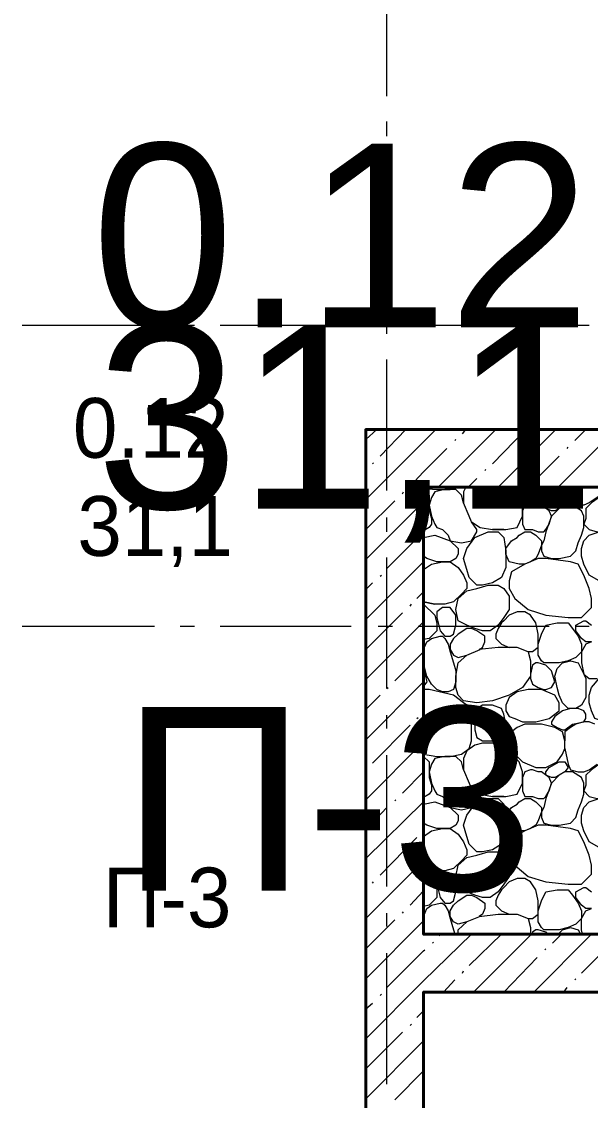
# Model space of a CAD drawing. Header units: millimetres. Extents: x -249154 to 415037, y -45458 to 354837.
# Drawn here: x -136795 to -134628, y 16717 to 20828 of the extents above; entities that cross this region are included whole.
import ezdxf

# ---------------------------------------------------------------- set-up
doc = ezdxf.new("R2010")
doc.units = ezdxf.units.MM
doc.layers.add('PDF _Текст', color=7, linetype='Continuous')
doc.styles.get("Standard").update_dxf_attribs({"font": 'arial.ttf'})

msp = doc.modelspace()

# ---------------------------------------------------------------- linework, layer by layer
at = {"lineweight": 40}
msp.add_lwpolyline([(-137004.9406911929, 22675.6936400994), (-129476.9585284183, 22675.6936400994), (-129476.9585284183, 19273.90991657226), (-135263.8035674524, 19273.90991657226), (-135484.0934224928, 19273.90991657226), (-135484.0934224928, 15139.23879056235), (-135581.5293199715, 15139.23879056235), (-135581.5293199715, 14918.9489354879), (-135263.8035674524, 14918.9489354879), (-135263.8035674524, 15139.23879056235), (-135263.8035674524, 17130.32017296068), (-131561.239464863, 17130.32017296068), (-131561.239464863, 16732.10389645376), (-131340.9496097885, 16732.10389645376), (-131340.9496097885, 17130.32017296068), (-131340.9496097885, 17350.61002803511), (-132340.7266443519, 17350.61002803511), (-132340.7266443519, 19053.62006149782), (-129256.6686733098, 19053.62006149782), (-129256.6686733098, 19273.90991657226), (-129256.6686733098, 22675.6936400994), (-127358.7868449919, 22675.6936400994), (-124503.4914157866, 22675.6936400994)], dxfattribs=at)
at = {"lineweight": 9}
for points in [[(-135403.602898539, 20544.8129265804), (-135403.602898539, 21044.7014438621)], [(-135403.602898539, 20392.30456536717), (-135403.602898539, 20447.37702916983)], [(-135403.602898539, 19790.74380731072), (-135403.602898539, 20290.6323245924)], [(-135403.602898539, 19638.23544609747), (-135403.602898539, 19693.30790986608)], [(-136793.1235228468, 19672.1261930451), (-136288.998662201, 19672.1261930451)], [(-136191.5627647904, 19672.1261930451), (-136136.4903009877, 19672.1261930451)], [(-136039.0544035771, 19672.1261930451), (-135539.1658862955, 19672.1261930451)], [(-135437.4936454526, 19672.1261930451), (-135382.421181718, 19672.1261930451)], [(-135284.9852842734, 19672.1261930451), (-134785.0967669577, 19672.1261930451)], [(-134683.4245261829, 19672.1261930451), (-134632.5884057785, 19672.1261930451)], [(-135403.602898539, 19040.91103140522), (-135403.602898539, 19540.7995486869)], [(-135484.0934224928, 19007.0202844576), (-135263.8035674524, 19227.31013953204), (-135217.2037904122, 19273.90991657226)], [(-135484.0934224928, 19235.78282626043), (-135441.7299888508, 19273.90991657226)], [(-135429.0209587583, 19172.23767572937), (-135331.5850613136, 19273.90991657226)], [(-135208.7311036497, 19053.62006149782), (-134988.4412486094, 19273.90991657226)], [(-135115.5315496034, 19256.96454308141), (-135102.8225195108, 19273.90991657226)], [(-135001.1502787019, 19142.58327218), (-134874.0599776739, 19273.90991657226)], [(-134979.9685618469, 19053.62006149782), (-134759.6787067725, 19273.90991657226)], [(-134751.2060200441, 19053.62006149782), (-134530.9161649696, 19273.90991657226)], [(-134687.6608695471, 19231.54648289623), (-134645.2974358711, 19273.90991657226)], [(-135314.6396878568, 19057.85640482795), (-135263.8035674524, 19112.92886863062), (-135174.8403567362, 19201.89207934686)], [(-135145.1859531527, 19231.54648289623), (-135140.9496097885, 19235.78282626043)], [(-134717.3152731305, 19201.89207934686), (-134713.0789297323, 19206.12842271106)], [(-134865.5872909455, 19053.62006149782), (-134746.9696766799, 19172.23767572937)], [(-135458.6753623076, 19142.58327218), (-135454.4390189434, 19146.81961554418)], [(-135030.8046822513, 19117.16521199481), (-135026.5683388871, 19121.40155535901)], [(-135094.3498327483, 19053.62006149782), (-135060.4590858348, 19087.51080844544)], [(-135344.2940914062, 19028.20200127858), (-135340.057748042, 19036.67468800697)], [(-135263.8035674524, 19049.38371813361), (-135212.9674470139, 19045.14737476943), (-135162.1313266436, 19045.14737476943), (-135128.240579696, 19053.62006149782)], [(-135263.8035674524, 19045.14737476943), (-135242.6218505974, 19023.96565791438), (-135242.6218505974, 19002.7839410934), (-135242.6218505974, 18964.65685078157), (-135234.149163869, 18935.0024472322), (-135234.149163869, 18913.82073037716), (-135242.6218505974, 18901.11170028457), (-135263.8035674524, 18888.40267019198)], [(-135102.8225195108, 19053.62006149782), (-135111.2952062392, 19036.67468800697), (-135111.2952062392, 18994.31125436501)], [(-135081.6408026898, 18922.29341710555), (-135047.7500557422, 18901.11170028457), (-135001.1502787019, 18892.63901355618), (-134950.3141582976, 18892.63901355618), (-134907.9507246215, 18901.11170028457), (-134886.7690078005, 18943.47513392653), (-134886.7690078005, 18985.83856760255), (-134899.4780378931, 19023.96565791438), (-134924.8960981124, 19053.62006149782)], [(-134916.4234113499, 19053.62006149782), (-134907.9507246215, 19045.14737476943), (-134886.7690078005, 19023.96565791438), (-134835.9328873961, 19002.7839410934), (-134797.8057970843, 19002.7839410934), (-134755.4423634083, 19023.96565791438), (-134734.2606465873, 19053.62006149782)], [(-134581.7522854081, 19053.62006149782), (-134581.7522854081, 19045.14737476943), (-134581.7522854081, 19036.67468800697), (-134602.934002195, 19015.49297122005), (-134632.5884057785, 18994.31125436501), (-134653.7701226335, 18985.83856760255), (-134674.9518394545, 18985.83856760255), (-134704.6062430379, 18994.31125436501), (-134713.0789297323, 19015.49297122005), (-134721.5516164947, 19053.62006149782)], [(-134636.8247491427, 19053.62006149782), (-134632.5884057785, 19057.85640482795)], [(-135484.0934224928, 18892.63901355618), (-135373.9484949896, 19002.7839410934)], [(-135484.0934224928, 18778.25774265477), (-135263.8035674524, 18998.54759772921)], [(-135403.602898539, 18884.16632682779), (-135403.602898539, 18939.2387905964)], [(-135403.602898539, 18744.36699574119), (-135263.8035674524, 18884.16632682779)], [(-135263.8035674524, 18862.98461000681), (-135221.4401337764, 18871.45729670115), (-135162.1313266436, 18850.27557988017), (-135132.4769230602, 18820.62117633078), (-135132.4769230602, 18799.43945947575), (-135140.9496097885, 18782.49408601897), (-135162.1313266436, 18769.78505592638), (-135212.9674470139, 18769.78505592638), (-135251.0945373258, 18782.49408601897), (-135263.8035674524, 18790.96677271329)], [(-134958.7868450259, 18892.63901355618), (-135001.1502787019, 18892.63901355618)], [(-134594.4613154666, 18697.76721866692), (-134632.5884057785, 18718.9489354879), (-134653.7701226335, 18761.31236916392), (-134662.2428093619, 18790.96677271329), (-134662.2428093619, 18820.62117633078), (-134653.7701226335, 18850.27557988017), (-134632.5884057785, 18871.45729670115), (-134594.4613154666, 18884.16632682779)], [(-135484.0934224928, 18549.49520085193), (-135263.8035674524, 18769.78505592638)], [(-135403.602898539, 18286.84191210147), (-135403.602898539, 18786.73042938315)], [(-135263.8035674524, 18740.13065234294), (-135234.149163869, 18761.31236916392), (-135191.785730227, 18769.78505592638), (-135162.1313266436, 18769.78505592638), (-135132.4769230602, 18748.60333910539), (-135111.2952062392, 18718.9489354879), (-135098.5861761125, 18689.29453193853), (-135098.5861761125, 18668.11281511755), (-135119.7678929676, 18646.9310982625), (-135149.422296551, 18617.27669471313), (-135183.3130434646, 18608.80400795068), (-135221.4401337764, 18608.80400795068)], [(-135429.0209587583, 18714.7125921237), (-135424.784615394, 18718.9489354879)], [(-135484.0934224928, 18663.87647175335), (-135458.6753623076, 18689.29453193853)], [(-135289.2216276376, 18629.98572480572), (-135263.8035674524, 18655.40378502496)], [(-135314.6396878568, 18600.33132122229), (-135310.4033444926, 18608.80400795068)], [(-135263.8035674524, 18608.80400795068), (-135221.4401337764, 18566.44057430873), (-135212.9674470139, 18536.78617072529), (-135212.9674470139, 18507.13176717592), (-135242.6218505974, 18477.47736362655), (-135263.8035674524, 18473.24102022829)], [(-135484.0934224928, 18435.11392995052), (-135344.2940914062, 18574.91326103712)], [(-134827.4602006337, 18435.11392995052), (-134827.4602006337, 18464.76833349989), (-134827.4602006337, 18494.42273704927), (-134835.9328873961, 18536.78617072529), (-134857.1146042512, 18566.44057430873), (-134878.2963210722, 18579.1496044013), (-134907.9507246215, 18579.1496044013), (-134937.6051281709, 18566.44057430873), (-134958.7868450259, 18545.25885748774), (-134967.2595317884, 18536.78617072529), (-134979.9685618469, 18515.60445390431), (-134988.4412486094, 18494.42273704927), (-134988.4412486094, 18477.47736362655), (-134967.2595317884, 18456.2956467715), (-134937.6051281709, 18443.58661667891)], [(-134624.1157190501, 18464.76833349989), (-134645.2974358711, 18464.76833349989), (-134662.2428093619, 18477.47736362655), (-134683.4245261829, 18507.13176717592), (-134683.4245261829, 18528.3134839969), (-134653.7701226335, 18545.25885748774), (-134645.2974358711, 18545.25885748774), (-134624.1157190501, 18528.3134839969)], [(-136793.1235228468, 18524.0771406327), (-136288.998662201, 18524.0771406327)], [(-136191.5627647904, 18524.0771406327), (-136136.4903009877, 18524.0771406327)], [(-136039.0544035771, 18524.0771406327), (-135539.1658862955, 18524.0771406327)], [(-135484.0934224928, 18320.7326590491), (-135263.8035674524, 18541.02251408949)], [(-135437.4936454526, 18524.0771406327), (-135382.421181718, 18524.0771406327)], [(-135284.9852842734, 18524.0771406327), (-134785.0967669577, 18524.0771406327)], [(-134865.5872909455, 18426.64124318807), (-134907.9507246215, 18443.58661667891), (-134979.9685618469, 18443.58661667891), (-135051.9863990723, 18435.11392995052), (-135039.2773690138, 18443.58661667891), (-135030.8046822513, 18464.76833349989), (-135030.8046822513, 18485.95005032087), (-135060.4590858348, 18507.13176717592), (-135081.6408026898, 18515.60445390431), (-135098.5861761125, 18515.60445390431), (-135132.4769230602, 18494.42273704927), (-135149.422296551, 18477.47736362655), (-135162.1313266436, 18456.2956467715), (-135162.1313266436, 18435.11392995052), (-135149.422296551, 18413.93221309548), (-135132.4769230602, 18405.45952640114), (-135098.5861761125, 18413.93221309548), (-135047.7500557422, 18435.11392995052)], [(-134624.1157190501, 18464.76833349989), (-134645.2974358711, 18456.2956467715), (-134662.2428093619, 18426.64124318807), (-134683.4245261829, 18405.45952640114), (-134713.0789297323, 18392.7504962745), (-134746.9696766799, 18384.27780954611), (-134763.9150501707, 18384.27780954611), (-134806.2784838127, 18384.27780954611), (-134814.7511705752, 18392.7504962745), (-134827.4602006337, 18413.93221309548), (-134827.4602006337, 18456.2956467715), (-134814.7511705752, 18494.42273704927), (-134797.8057970843, 18528.3134839969), (-134755.4423634083, 18536.78617072529), (-134713.0789297323, 18536.78617072529), (-134696.1335563095, 18515.60445390431), (-134674.9518394545, 18485.95005032087), (-134662.2428093619, 18456.2956467715), (-134662.2428093619, 18426.64124318807), (-134662.2428093619, 18384.27780954611), (-134653.7701226335, 18341.91437587008), (-134632.5884057785, 18324.9690024133), (-134602.934002195, 18324.9690024133)], [(-134683.4245261829, 18524.0771406327), (-134632.5884057785, 18524.0771406327)], [(-135263.8035674524, 18435.11392995052), (-135251.0945373258, 18464.76833349989), (-135234.149163869, 18477.47736362655), (-135200.2584169554, 18485.95005032087), (-135191.785730227, 18485.95005032087), (-135183.3130434646, 18477.47736362655), (-135170.604013372, 18456.2956467715), (-135162.1313266436, 18426.64124318807), (-135149.422296551, 18384.27780954611), (-135140.9496097885, 18354.62340596267), (-135140.9496097885, 18312.25997228666), (-135149.422296551, 18282.60556873729), (-135170.604013372, 18274.13288200888), (-135191.785730227, 18274.13288200888), (-135212.9674470139, 18282.60556873729), (-135234.149163869, 18303.78728555827), (-135251.0945373258, 18333.44168910764), (-135263.8035674524, 18384.27780954611)], [(-135373.9484949896, 18316.49631568491), (-135263.8035674524, 18426.64124318807)], [(-134827.4602006337, 18443.58661667891), (-134848.6419174887, 18426.64124318807), (-134865.5872909455, 18426.64124318807), (-134857.1146042512, 18392.7504962745), (-134857.1146042512, 18333.44168910764), (-134886.7690078005, 18291.07825546568), (-134937.6051281709, 18261.42385188224), (-135001.1502787019, 18240.24213506126), (-135060.4590858348, 18231.76944833287), (-135111.2952062392, 18240.24213506126), (-135132.4769230602, 18261.42385188224), (-135140.9496097885, 18291.07825546568), (-135140.9496097885, 18333.44168910764), (-135132.4769230602, 18384.27780954611), (-135098.5861761125, 18413.93221309548)], [(-135263.8035674524, 18363.09609272513), (-135251.0945373258, 18312.25997228666), (-135263.8035674524, 18295.31459882986)], [(-135484.0934224928, 18091.97011724628), (-135263.8035674524, 18312.25997228666)], [(-135484.0934224928, 18206.35138814768), (-135429.0209587583, 18261.42385188224)], [(-135403.602898539, 18286.84191210147), (-135399.3665551748, 18291.07825546568)], [(-135263.8035674524, 18036.89765344361), (-135212.9674470139, 18028.42496671522), (-135162.1313266436, 18028.42496671522), (-135119.7678929676, 18036.89765344361), (-135090.1134893841, 18058.07937029864), (-135081.6408026898, 18087.73377384801), (-135081.6408026898, 18130.09720752404), (-135081.6408026898, 18172.46064120006), (-135098.5861761125, 18223.29676157041), (-135111.2952062392, 18231.76944833287), (-135149.422296551, 18261.42385188224), (-135242.6218505974, 18282.60556873729), (-135263.8035674524, 18282.60556873729)], [(-135403.602898539, 18134.3335509223), (-135403.602898539, 18185.16967129265)], [(-135289.2216276376, 18172.46064120006), (-135284.9852842734, 18176.69698456426)], [(-135458.6753623076, 18003.00690653003), (-135314.6396878568, 18147.04258098082)], [(-134611.4066889575, 18151.27892434502), (-134632.5884057785, 18159.75161110747), (-134653.7701226335, 18159.75161110747), (-134683.4245261829, 18151.27892434502), (-134704.6062430379, 18138.5698942865), (-134725.7879598589, 18121.62452079565), (-134725.7879598589, 18087.73377384801), (-134734.2606465873, 18121.62452079565), (-134763.9150501707, 18138.5698942865), (-134814.7511705752, 18151.27892434502), (-134848.6419174887, 18151.27892434502), (-134878.2963210722, 18151.27892434502), (-134907.9507246215, 18138.5698942865), (-134929.1324414766, 18121.62452079565), (-134937.6051281709, 18087.73377384801), (-134929.1324414766, 18049.60668357025), (-134907.9507246215, 18028.42496671522), (-134886.7690078005, 18007.24324989424), (-134835.9328873961, 17986.06153307325), (-134797.8057970843, 17986.06153307325), (-134755.4423634083, 18007.24324989424), (-134734.2606465873, 18036.89765344361), (-134725.7879598589, 18058.07937029864), (-134713.0789297323, 17998.77056313178), (-134704.6062430379, 17977.58884634486), (-134674.9518394545, 17969.11615958241), (-134653.7701226335, 17969.11615958241), (-134632.5884057785, 17977.58884634486), (-134602.934002195, 17998.77056313178)], [(-135484.0934224928, 17863.20757540938), (-135263.8035674524, 18083.49743048383)], [(-134725.7879598589, 18058.07937029864), (-134725.7879598589, 18087.73377384801)], [(-135403.602898539, 17532.77279279772), (-135403.602898539, 18032.66131007941)], [(-135263.8035674524, 18028.42496671522), (-135242.6218505974, 18007.24324989424), (-135242.6218505974, 17986.06153307325), (-135242.6218505974, 17947.93444276143), (-135234.149163869, 17918.28003917799), (-135234.149163869, 17897.09832235701), (-135242.6218505974, 17884.38929223036), (-135263.8035674524, 17871.68026217184)], [(-135111.2952062392, 17977.58884634486), (-135119.7678929676, 18007.24324989424), (-135140.9496097885, 18028.42496671522), (-135183.3130434646, 18028.42496671522), (-135221.4401337764, 18019.95227998683), (-135234.149163869, 17998.77056313178), (-135242.6218505974, 17969.11615958241), (-135234.149163869, 17926.75272590639), (-135221.4401337764, 17897.09832235701), (-135212.9674470139, 17884.38929223036), (-135191.785730227, 17875.91660550197), (-135170.604013372, 17854.73488868099), (-135162.1313266436, 17833.55317186001), (-135119.7678929676, 17825.08048513162), (-135081.6408026898, 17833.55317186001), (-135060.4590858348, 17867.44391880764), (-135060.4590858348, 17875.91660550197), (-135081.6408026898, 17905.57100908541)], [(-135484.0934224928, 17977.58884634486), (-135484.0934224928, 17977.58884634486)], [(-135344.2940914062, 17888.62563562862), (-135263.8035674524, 17969.11615958241)], [(-135484.0934224928, 17638.6813770048), (-135263.8035674524, 17854.73488868099)], [(-135373.9484949896, 17858.97123204519), (-135369.7121515914, 17863.20757540938)], [(-135263.8035674524, 17846.2622019526), (-135221.4401337764, 17854.73488868099), (-135162.1313266436, 17833.55317186001), (-135132.4769230602, 17803.89876827657), (-135132.4769230602, 17782.71705145559), (-135140.9496097885, 17765.77167796476), (-135162.1313266436, 17753.06264790622), (-135212.9674470139, 17753.06264790622), (-135251.0945373258, 17765.77167796476), (-135263.8035674524, 17774.2443647272)], [(-134958.7868450259, 17875.91660550197), (-135001.1502787019, 17875.91660550197)], [(-134594.4613154666, 17681.04481064677), (-134632.5884057785, 17702.22652746775), (-134653.7701226335, 17744.58996114378), (-134662.2428093619, 17774.2443647272), (-134662.2428093619, 17803.89876827657), (-134653.7701226335, 17833.55317186001), (-134632.5884057785, 17854.73488868099), (-134594.4613154666, 17867.44391880764)], [(-135484.0934224928, 17748.82630450797), (-135403.602898539, 17833.55317186001)], [(-135263.8035674524, 17723.40824428873), (-135234.149163869, 17744.58996114378), (-135191.785730227, 17753.06264790622), (-135162.1313266436, 17753.06264790622), (-135132.4769230602, 17731.88093105119), (-135111.2952062392, 17702.22652746775), (-135098.5861761125, 17672.57212391838), (-135098.5861761125, 17651.39040706334), (-135119.7678929676, 17630.20869024236), (-135149.422296551, 17600.55428669299), (-135183.3130434646, 17592.08159993053), (-135221.4401337764, 17592.08159993053)], [(-135429.0209587583, 17575.13622647375), (-135289.2216276376, 17719.17190095859)], [(-135484.0934224928, 17409.91883516792), (-135263.8035674524, 17630.20869024236)], [(-135263.8035674524, 17592.08159993053), (-135221.4401337764, 17549.71816628857), (-135212.9674470139, 17520.06376270513), (-135212.9674470139, 17490.40935915576), (-135242.6218505974, 17460.75495557234), (-135263.8035674524, 17456.51861217408)], [(-134827.4602006337, 17418.39152189631), (-134827.4602006337, 17448.04592547975), (-134827.4602006337, 17477.70032902912), (-134835.9328873961, 17520.06376270513), (-134857.1146042512, 17549.71816628857), (-134878.2963210722, 17562.42719638116), (-134907.9507246215, 17562.42719638116), (-134937.6051281709, 17549.71816628857), (-134958.7868450259, 17528.53644946759), (-134967.2595317884, 17520.06376270513), (-134979.9685618469, 17498.8820458501), (-134988.4412486094, 17477.70032902912), (-134988.4412486094, 17460.75495557234), (-134967.2595317884, 17439.57323875136), (-134937.6051281709, 17426.8642086247)], [(-135458.6753623076, 17545.48182289032), (-135454.4390189434, 17549.71816628857)], [(-135314.6396878568, 17460.75495557234), (-135263.8035674524, 17515.82741934095)], [(-134658.0064659977, 17350.61002803511), (-134662.2428093619, 17367.55540152595), (-134662.2428093619, 17409.91883516792), (-134683.4245261829, 17388.73711831289), (-134713.0789297323, 17376.02808825434), (-134746.9696766799, 17367.55540152595), (-134763.9150501707, 17367.55540152595), (-134806.2784838127, 17367.55540152595), (-134814.7511705752, 17376.02808825434), (-134827.4602006337, 17397.20980507533), (-134827.4602006337, 17439.57323875136), (-134814.7511705752, 17477.70032902912), (-134797.8057970843, 17511.59107597674), (-134755.4423634083, 17520.06376270513), (-134713.0789297323, 17520.06376270513), (-134696.1335563095, 17498.8820458501), (-134674.9518394545, 17469.22764230073), (-134662.2428093619, 17439.57323875136), (-134662.2428093619, 17409.91883516792), (-134645.2974358711, 17439.57323875136), (-134624.1157190501, 17448.04592547975), (-134645.2974358711, 17448.04592547975), (-134662.2428093619, 17460.75495557234), (-134683.4245261829, 17490.40935915576), (-134683.4245261829, 17511.59107597674), (-134653.7701226335, 17528.53644946759), (-134645.2974358711, 17528.53644946759), (-134624.1157190501, 17511.59107597674)], [(-135047.7500557422, 17418.39152189631), (-135098.5861761125, 17397.20980507533), (-135132.4769230602, 17388.73711831289), (-135149.422296551, 17397.20980507533), (-135162.1313266436, 17418.39152189631), (-135162.1313266436, 17439.57323875136), (-135149.422296551, 17460.75495557234), (-135132.4769230602, 17477.70032902912), (-135098.5861761125, 17498.8820458501), (-135081.6408026898, 17498.8820458501), (-135060.4590858348, 17490.40935915576), (-135030.8046822513, 17469.22764230073), (-135030.8046822513, 17448.04592547975), (-135039.2773690138, 17426.8642086247), (-135051.9863990723, 17418.39152189631), (-134979.9685618469, 17426.8642086247), (-134907.9507246215, 17426.8642086247), (-134865.5872909455, 17409.91883516792), (-134848.6419174887, 17409.91883516792), (-134827.4602006337, 17426.8642086247)], [(-135344.2940914062, 17431.1005519889), (-135340.057748042, 17435.33689538715)], [(-135263.8035674524, 17418.39152189631), (-135251.0945373258, 17448.04592547975), (-135234.149163869, 17460.75495557234), (-135200.2584169554, 17469.22764230073), (-135191.785730227, 17469.22764230073), (-135183.3130434646, 17460.75495557234), (-135170.604013372, 17439.57323875136), (-135162.1313266436, 17409.91883516792), (-135149.422296551, 17367.55540152595), (-135145.1859531527, 17350.61002803511)], [(-135484.0934224928, 17295.5375642665), (-135373.9484949896, 17405.68249180373)], [(-135484.0934224928, 17181.15629336509), (-135263.8035674524, 17401.44614843953)], [(-135403.602898539, 17380.26443158448), (-135403.602898539, 17431.1005519889)], [(-135132.4769230602, 17350.61002803511), (-135132.4769230602, 17367.55540152595), (-135098.5861761125, 17397.20980507533)], [(-134865.5872909455, 17409.91883516792), (-134857.1146042512, 17376.02808825434), (-134857.1146042512, 17350.61002803511)], [(-135484.0934224928, 16952.39375156225), (-135263.8035674524, 17172.6836066367), (-135081.6408026898, 17350.61002803511)], [(-135259.5672240882, 17350.61002803511), (-135263.8035674524, 17367.55540152595)], [(-135204.4947602855, 17346.37368467092), (-135196.0220735912, 17350.61002803511)], [(-135090.1134893841, 17231.99241376951), (-134967.2595317884, 17350.61002803511)], [(-135073.1681159273, 17130.32017296068), (-134852.878260887, 17350.61002803511)], [(-134789.3331103559, 17350.61002803511), (-134797.8057970843, 17359.08271476351), (-134827.4602006337, 17367.55540152595), (-134835.9328873961, 17367.55540152595), (-134848.6419174887, 17359.08271476351), (-134848.6419174887, 17350.61002803511)], [(-134844.4055741245, 17130.32017296068), (-134624.1157190501, 17350.61002803511)], [(-134772.3877368991, 17316.71928108748), (-134738.4969899515, 17350.61002803511)], [(-134751.2060200441, 17350.61002803511), (-134734.2606465873, 17367.55540152595), (-134704.6062430379, 17376.02808825434), (-134674.9518394545, 17367.55540152595), (-134666.4791527261, 17350.61002803511)], [(-135229.9128205048, 17316.71928108748), (-135225.6764771406, 17320.95562445169)], [(-134662.2428093619, 17202.33801018607), (-134518.2071348771, 17346.37368467092)], [(-135403.602898539, 17147.26554645153), (-135263.8035674524, 17287.06487753811), (-135259.5672240882, 17291.30122090231)], [(-135403.602898539, 16778.70367349398), (-135403.602898539, 17278.59219080972)], [(-134802.0421404485, 17291.30122090231), (-134797.8057970843, 17295.5375642665)], [(-134958.7868450259, 17130.32017296068), (-134831.6965440319, 17261.64681735293)], [(-135115.5315496034, 17202.33801018607), (-135111.2952062392, 17210.81069694852)], [(-135187.5493868288, 17130.32017296068), (-135145.1859531527, 17176.9199500009)], [(-134730.0243032231, 17130.32017296068), (-134717.3152731305, 17147.26554645153)], [(-134687.6608695471, 17176.9199500009), (-134683.4245261829, 17181.15629336509)], [(-135429.0209587583, 17117.61114283402), (-135424.784615394, 17121.84748623229)], [(-135484.0934224928, 17066.77502246367), (-135458.6753623076, 17087.95673928465)], [(-135289.2216276376, 17032.88427555011), (-135263.8035674524, 17058.30233573528)], [(-135314.6396878568, 17003.22987193261), (-135310.4033444926, 17007.46621533087)], [(-135484.0934224928, 16838.01248066084), (-135344.2940914062, 16977.81181174744)], [(-135484.0934224928, 16723.63120975943), (-135263.8035674524, 16943.92106483386)], [(-135373.9484949896, 16719.39486639523), (-135263.8035674524, 16829.53979393245)]]:
    msp.add_lwpolyline(points, dxfattribs=at)
at = {"lineweight": 40}
msp.add_lwpolyline([(-135263.8035674524, 19053.62006149782), (-132561.0164994264, 19053.62006149782), (-132561.0164994264, 17350.61002803511), (-135263.8035674524, 17350.61002803511)], close=True, dxfattribs=at)
at = {"lineweight": 30}
msp.add_lwpolyline([(-135263.8035674524, 17350.61002803511), (-132561.0164994264, 17350.61002803511), (-132561.0164994264, 19053.62006149782), (-135263.8035674524, 19053.62006149782)], close=True, dxfattribs=at)
at = {"lineweight": 9}
for points in [[(-135191.785730227, 18892.63901355618), (-135170.604013372, 18871.45729670115), (-135162.1313266436, 18850.27557988017), (-135119.7678929676, 18841.80289315176), (-135081.6408026898, 18850.27557988017), (-135060.4590858348, 18884.16632682779), (-135060.4590858348, 18892.63901355618), (-135081.6408026898, 18922.29341710555), (-135090.1134893841, 18943.47513392653), (-135111.2952062392, 18994.31125436501), (-135119.7678929676, 19023.96565791438), (-135140.9496097885, 19045.14737476943), (-135183.3130434646, 19045.14737476943), (-135221.4401337764, 19036.67468800697), (-135234.149163869, 19015.49297122005), (-135242.6218505974, 18985.83856760255), (-135234.149163869, 18943.47513392653), (-135221.4401337764, 18913.82073037716), (-135212.9674470139, 18901.11170028457)], [(-134581.7522854081, 19023.96565791438), (-134624.1157190501, 18994.31125436501), (-134645.2974358711, 18973.12953754402), (-134645.2974358711, 18935.0024472322), (-134653.7701226335, 18913.82073037716), (-134632.5884057785, 18892.63901355618), (-134602.934002195, 18884.16632682779), (-134581.7522854081, 18884.16632682779), (-134543.6251950963, 18884.16632682779), (-134509.7344481487, 18892.63901355618), (-134501.2617614203, 18913.82073037716), (-134501.2617614203, 18951.94782068899), (-134509.7344481487, 18985.83856760255), (-134509.7344481487, 19002.7839410934), (-134530.9161649696, 19023.96565791438), (-134552.0978818247, 19036.67468800697), (-134560.5705685531, 19036.67468800697)], [(-134662.2428093619, 18871.45729670115), (-134653.7701226335, 18901.11170028457), (-134653.7701226335, 18943.47513392653), (-134662.2428093619, 18964.65685078157), (-134696.1335563095, 18985.83856760255), (-134725.7879598589, 18985.83856760255), (-134746.9696766799, 18973.12953754402), (-134776.6240802633, 18943.47513392653), (-134785.0967669577, 18964.65685078157), (-134814.7511705752, 18985.83856760255), (-134827.4602006337, 18985.83856760255), (-134848.6419174887, 18994.31125436501), (-134857.1146042512, 18994.31125436501), (-134878.2963210722, 18985.83856760255), (-134886.7690078005, 18964.65685078157), (-134886.7690078005, 18943.47513392653), (-134886.7690078005, 18913.82073037716), (-134878.2963210722, 18892.63901355618), (-134848.6419174887, 18892.63901355618), (-134827.4602006337, 18884.16632682779), (-134814.7511705752, 18884.16632682779), (-134806.2784838127, 18884.16632682779), (-134797.8057970843, 18892.63901355618), (-134785.0967669577, 18913.82073037716), (-134776.6240802633, 18943.47513392653), (-134797.8057970843, 18884.16632682779), (-134806.2784838127, 18850.27557988017), (-134814.7511705752, 18833.33020638932), (-134814.7511705752, 18812.14848956834), (-134806.2784838127, 18790.96677271329), (-134776.6240802633, 18782.49408601897), (-134746.9696766799, 18782.49408601897), (-134704.6062430379, 18790.96677271329), (-134683.4245261829, 18812.14848956834), (-134674.9518394545, 18841.80289315176)], [(-134725.7879598589, 18985.83856760255), (-134746.9696766799, 18973.12953754402), (-134763.9150501707, 18964.65685078157), (-134776.6240802633, 18964.65685078157), (-134797.8057970843, 18973.12953754402), (-134797.8057970843, 18985.83856760255), (-134785.0967669577, 19002.7839410934), (-134746.9696766799, 19023.96565791438), (-134725.7879598589, 19023.96565791438), (-134713.0789297323, 19002.7839410934)], [(-135090.1134893841, 18710.47624879357), (-135098.5861761125, 18740.13065234294), (-135111.2952062392, 18782.49408601897), (-135098.5861761125, 18820.62117633078), (-135068.9317725631, 18862.98461000681), (-135018.0956521588, 18884.16632682779), (-134979.9685618469, 18884.16632682779), (-134958.7868450259, 18862.98461000681), (-134950.3141582976, 18812.14848956834), (-134950.3141582976, 18748.60333910539), (-134967.2595317884, 18710.47624879357), (-135001.1502787019, 18689.29453193853), (-135039.2773690138, 18680.82184521013), (-135051.9863990723, 18680.82184521013), (-135060.4590858348, 18680.82184521013)], [(-134857.1146042512, 18769.78505592638), (-134878.2963210722, 18761.31236916392), (-134899.4780378931, 18761.31236916392), (-134937.6051281709, 18769.78505592638), (-134950.3141582976, 18799.43945947575), (-134950.3141582976, 18820.62117633078), (-134929.1324414766, 18850.27557988017), (-134907.9507246215, 18862.98461000681), (-134899.4780378931, 18871.45729670115), (-134878.2963210722, 18884.16632682779), (-134857.1146042512, 18884.16632682779), (-134835.9328873961, 18871.45729670115), (-134814.7511705752, 18850.27557988017), (-134814.7511705752, 18833.33020638932), (-134827.4602006337, 18799.43945947575), (-134835.9328873961, 18782.49408601897)], [(-134937.6051281709, 18697.76721866692), (-134937.6051281709, 18668.11281511755), (-134916.4234113499, 18629.98572480572), (-134865.5872909455, 18587.62229116376), (-134797.8057970843, 18566.44057430873), (-134713.0789297323, 18557.96788758032), (-134662.2428093619, 18557.96788758032), (-134624.1157190501, 18596.09497789215), (-134624.1157190501, 18629.98572480572), (-134632.5884057785, 18668.11281511755), (-134653.7701226335, 18718.9489354879), (-134674.9518394545, 18761.31236916392), (-134704.6062430379, 18769.78505592638), (-134797.8057970843, 18782.49408601897), (-134827.4602006337, 18782.49408601897), (-134878.2963210722, 18761.31236916392), (-134929.1324414766, 18731.65796561455)], [(-135098.5861761125, 18659.64012838916), (-135060.4590858348, 18668.11281511755), (-135018.0956521588, 18680.82184521013), (-134979.9685618469, 18680.82184521013), (-134958.7868450259, 18668.11281511755), (-134937.6051281709, 18638.45841153411), (-134937.6051281709, 18617.27669471313), (-134937.6051281709, 18587.62229116376), (-134958.7868450259, 18557.96788758032), (-134979.9685618469, 18528.3134839969), (-135009.6229654644, 18507.13176717592), (-135039.2773690138, 18507.13176717592), (-135068.9317725631, 18515.60445390431), (-135098.5861761125, 18528.3134839969), (-135132.4769230602, 18545.25885748774), (-135140.9496097885, 18587.62229116376), (-135132.4769230602, 18629.98572480572)], [(-135263.8035674524, 18617.27669471313), (-135221.4401337764, 18608.80400795068)], [(-135191.785730227, 18596.09497789215), (-135212.9674470139, 18579.1496044013), (-135212.9674470139, 18557.96788758032), (-135200.2584169554, 18507.13176717592), (-135183.3130434646, 18485.95005032087), (-135162.1313266436, 18485.95005032087), (-135149.422296551, 18494.42273704927), (-135140.9496097885, 18528.3134839969), (-135140.9496097885, 18566.44057430873), (-135162.1313266436, 18596.09497789215)], [(-134797.8057970843, 18375.80512278365), (-134827.4602006337, 18384.27780954611), (-134835.9328873961, 18384.27780954611), (-134848.6419174887, 18375.80512278365), (-134857.1146042512, 18341.91437587008), (-134857.1146042512, 18324.9690024133), (-134848.6419174887, 18303.78728555827), (-134827.4602006337, 18291.07825546568), (-134806.2784838127, 18282.60556873729), (-134797.8057970843, 18282.60556873729), (-134776.6240802633, 18291.07825546568), (-134763.9150501707, 18312.25997228666), (-134776.6240802633, 18354.62340596267)], [(-134653.7701226335, 18341.91437587008), (-134645.2974358711, 18324.9690024133), (-134645.2974358711, 18291.07825546568), (-134645.2974358711, 18252.9511651879), (-134662.2428093619, 18223.29676157041), (-134683.4245261829, 18210.58773151189), (-134713.0789297323, 18210.58773151189), (-134734.2606465873, 18231.76944833287), (-134746.9696766799, 18261.42385188224), (-134755.4423634083, 18291.07825546568), (-134763.9150501707, 18333.44168910764), (-134755.4423634083, 18363.09609272513), (-134734.2606465873, 18384.27780954611), (-134704.6062430379, 18392.7504962745), (-134674.9518394545, 18384.27780954611)], [(-134573.2795986457, 18159.75161110747), (-134611.4066889575, 18172.46064120006), (-134624.1157190501, 18202.11504474943), (-134632.5884057785, 18231.76944833287), (-134632.5884057785, 18261.42385188224), (-134624.1157190501, 18291.07825546568), (-134594.4613154666, 18324.9690024133), (-134543.6251950963, 18354.62340596267), (-134501.2617614203, 18363.09609272513), (-134441.9529542534, 18363.09609272513), (-134399.5895206455, 18354.62340596267), (-134378.4078037905, 18341.91437587008), (-134348.753400207, 18303.78728555827), (-134327.571683352, 18261.42385188224), (-134327.571683352, 18231.76944833287), (-134348.753400207, 18189.40601465685), (-134391.116833883, 18172.46064120006), (-134441.9529542534, 18159.75161110747), (-134501.2617614203, 18159.75161110747)], [(-134950.3141582976, 18202.11504474943), (-134937.6051281709, 18180.93332792845), (-134916.4234113499, 18172.46064120006), (-134886.7690078005, 18159.75161110747), (-134835.9328873961, 18159.75161110747), (-134785.0967669577, 18172.46064120006), (-134746.9696766799, 18202.11504474943), (-134746.9696766799, 18231.76944833287), (-134763.9150501707, 18261.42385188224), (-134814.7511705752, 18282.60556873729), (-134865.5872909455, 18282.60556873729), (-134907.9507246215, 18274.13288200888), (-134937.6051281709, 18252.9511651879), (-134950.3141582976, 18223.29676157041)], [(-135068.9317725631, 18130.09720752404), (-135060.4590858348, 18100.44280397467), (-135039.2773690138, 18087.73377384801), (-135001.1502787019, 18087.73377384801), (-134967.2595317884, 18100.44280397467), (-134950.3141582976, 18121.62452079565), (-134950.3141582976, 18151.27892434502), (-134958.7868450259, 18189.40601465685), (-134967.2595317884, 18210.58773151189), (-135001.1502787019, 18223.29676157041), (-135039.2773690138, 18223.29676157041), (-135060.4590858348, 18210.58773151189), (-135068.9317725631, 18189.40601465685)], [(-134763.9150501707, 18180.93332792845), (-134776.6240802633, 18159.75161110747), (-134776.6240802633, 18151.27892434502), (-134755.4423634083, 18138.5698942865), (-134734.2606465873, 18130.09720752404), (-134725.7879598589, 18130.09720752404), (-134696.1335563095, 18151.27892434502), (-134653.7701226335, 18159.75161110747), (-134645.2974358711, 18172.46064120006), (-134645.2974358711, 18189.40601465685), (-134653.7701226335, 18202.11504474943), (-134674.9518394545, 18210.58773151189), (-134704.6062430379, 18210.58773151189), (-134734.2606465873, 18202.11504474943)], [(-135081.6408026898, 17905.57100908541), (-135047.7500557422, 17884.38929223036), (-135001.1502787019, 17875.91660550197), (-134950.3141582976, 17875.91660550197), (-134907.9507246215, 17884.38929223036), (-134886.7690078005, 17926.75272590639), (-134886.7690078005, 17969.11615958241), (-134899.4780378931, 18007.24324989424), (-134929.1324414766, 18036.89765344361), (-134950.3141582976, 18058.07937029864), (-134988.4412486094, 18079.26108711962), (-135039.2773690138, 18079.26108711962), (-135068.9317725631, 18070.78840039123), (-135098.5861761125, 18049.60668357025), (-135111.2952062392, 18019.95227998683), (-135111.2952062392, 17977.58884634486), (-135090.1134893841, 17926.75272590639)], [(-134725.7879598589, 17969.11615958241), (-134746.9696766799, 17956.40712948982), (-134763.9150501707, 17947.93444276143), (-134776.6240802633, 17947.93444276143), (-134797.8057970843, 17956.40712948982), (-134797.8057970843, 17969.11615958241), (-134785.0967669577, 17986.06153307325), (-134746.9696766799, 18007.24324989424), (-134725.7879598589, 18007.24324989424), (-134713.0789297323, 17986.06153307325)], [(-134581.7522854081, 18007.24324989424), (-134624.1157190501, 17977.58884634486), (-134645.2974358711, 17956.40712948982), (-134645.2974358711, 17918.28003917799), (-134653.7701226335, 17897.09832235701), (-134632.5884057785, 17875.91660550197), (-134602.934002195, 17867.44391880764), (-134581.7522854081, 17867.44391880764), (-134543.6251950963, 17867.44391880764), (-134509.7344481487, 17875.91660550197), (-134501.2617614203, 17897.09832235701), (-134501.2617614203, 17935.22541266883), (-134509.7344481487, 17969.11615958241), (-134509.7344481487, 17986.06153307325), (-134530.9161649696, 18007.24324989424), (-134552.0978818247, 18019.95227998683), (-134560.5705685531, 18019.95227998683)], [(-134662.2428093619, 17854.73488868099), (-134653.7701226335, 17884.38929223036), (-134653.7701226335, 17926.75272590639), (-134662.2428093619, 17947.93444276143), (-134696.1335563095, 17969.11615958241), (-134725.7879598589, 17969.11615958241), (-134746.9696766799, 17956.40712948982), (-134776.6240802633, 17926.75272590639), (-134785.0967669577, 17947.93444276143), (-134814.7511705752, 17969.11615958241), (-134827.4602006337, 17969.11615958241), (-134848.6419174887, 17977.58884634486), (-134857.1146042512, 17977.58884634486), (-134878.2963210722, 17969.11615958241), (-134886.7690078005, 17947.93444276143), (-134886.7690078005, 17926.75272590639), (-134886.7690078005, 17897.09832235701), (-134878.2963210722, 17875.91660550197), (-134848.6419174887, 17875.91660550197), (-134827.4602006337, 17867.44391880764), (-134814.7511705752, 17867.44391880764), (-134806.2784838127, 17867.44391880764), (-134797.8057970843, 17875.91660550197), (-134785.0967669577, 17897.09832235701), (-134776.6240802633, 17926.75272590639), (-134797.8057970843, 17867.44391880764), (-134806.2784838127, 17833.55317186001), (-134814.7511705752, 17816.60779836916), (-134814.7511705752, 17795.42608158225), (-134806.2784838127, 17774.2443647272), (-134776.6240802633, 17765.77167796476), (-134746.9696766799, 17765.77167796476), (-134704.6062430379, 17774.2443647272), (-134683.4245261829, 17795.42608158225), (-134674.9518394545, 17825.08048513162)], [(-135090.1134893841, 17693.75384073936), (-135098.5861761125, 17723.40824428873), (-135111.2952062392, 17765.77167796476), (-135098.5861761125, 17803.89876827657), (-135068.9317725631, 17846.2622019526), (-135018.0956521588, 17867.44391880764), (-134979.9685618469, 17867.44391880764), (-134958.7868450259, 17846.2622019526), (-134950.3141582976, 17795.42608158225), (-134950.3141582976, 17731.88093105119), (-134967.2595317884, 17693.75384073936), (-135001.1502787019, 17672.57212391838), (-135039.2773690138, 17664.09943718999), (-135051.9863990723, 17664.09943718999), (-135060.4590858348, 17664.09943718999)], [(-134857.1146042512, 17753.06264790622), (-134878.2963210722, 17744.58996114378), (-134899.4780378931, 17744.58996114378), (-134937.6051281709, 17753.06264790622), (-134950.3141582976, 17782.71705145559), (-134950.3141582976, 17803.89876827657), (-134929.1324414766, 17833.55317186001), (-134907.9507246215, 17846.2622019526), (-134899.4780378931, 17854.73488868099), (-134878.2963210722, 17867.44391880764), (-134857.1146042512, 17867.44391880764), (-134835.9328873961, 17854.73488868099), (-134814.7511705752, 17833.55317186001), (-134814.7511705752, 17816.60779836916), (-134827.4602006337, 17782.71705145559), (-134835.9328873961, 17765.77167796476)], [(-134937.6051281709, 17681.04481064677), (-134937.6051281709, 17651.39040706334), (-134916.4234113499, 17613.26331675152), (-134865.5872909455, 17570.89988310955), (-134797.8057970843, 17549.71816628857), (-134713.0789297323, 17541.24547952611), (-134662.2428093619, 17541.24547952611), (-134624.1157190501, 17579.37256983794), (-134624.1157190501, 17613.26331675152), (-134632.5884057785, 17651.39040706334), (-134653.7701226335, 17702.22652746775), (-134674.9518394545, 17744.58996114378), (-134704.6062430379, 17753.06264790622), (-134797.8057970843, 17765.77167796476), (-134827.4602006337, 17765.77167796476), (-134878.2963210722, 17744.58996114378), (-134929.1324414766, 17714.93555759441)], [(-135098.5861761125, 17642.91772036901), (-135060.4590858348, 17651.39040706334), (-135018.0956521588, 17664.09943718999), (-134979.9685618469, 17664.09943718999), (-134958.7868450259, 17651.39040706334), (-134937.6051281709, 17621.73600351397), (-134937.6051281709, 17600.55428669299), (-134937.6051281709, 17570.89988310955), (-134958.7868450259, 17541.24547952611), (-134979.9685618469, 17511.59107597674), (-135009.6229654644, 17490.40935915576), (-135039.2773690138, 17490.40935915576), (-135068.9317725631, 17498.8820458501), (-135098.5861761125, 17511.59107597674), (-135132.4769230602, 17528.53644946759), (-135140.9496097885, 17570.89988310955), (-135132.4769230602, 17613.26331675152)], [(-135263.8035674524, 17600.55428669299), (-135221.4401337764, 17592.08159993053)], [(-135191.785730227, 17579.37256983794), (-135212.9674470139, 17562.42719638116), (-135212.9674470139, 17541.24547952611), (-135200.2584169554, 17490.40935915576), (-135183.3130434646, 17469.22764230073), (-135162.1313266436, 17469.22764230073), (-135149.422296551, 17477.70032902912), (-135140.9496097885, 17511.59107597674), (-135140.9496097885, 17549.71816628857), (-135162.1313266436, 17579.37256983794)]]:
    msp.add_lwpolyline(points, close=True, dxfattribs=at)

# ---------------------------------------------------------------- texts
at = {"char_height": 700, "attachment_point": 4}
for s, insert in [('0.12', (-136529.3557078505, 20008.28453398894)), ('31,1', (-136512.434438755, 19257.44994982265)), ('П-3', (-136415.1328379821, 17861.38930427682))]:
    msp.add_mtext(s, dxfattribs=dict(at, insert=insert))
at = {"layer": 'PDF _Текст', "char_height": 227.6651352475013, "attachment_point": 4, "style": ''}
for s, insert in [('0.12', (-136599.6765346404, 19278.52996502965)), ('31,1', (-136582.7552655449, 18885.09647226855)), ('П-3', (-136485.453664772, 17489.03582672271))]:
    msp.add_mtext(s, dxfattribs=dict(at, insert=insert))

doc.saveas('drawing.dxf')
